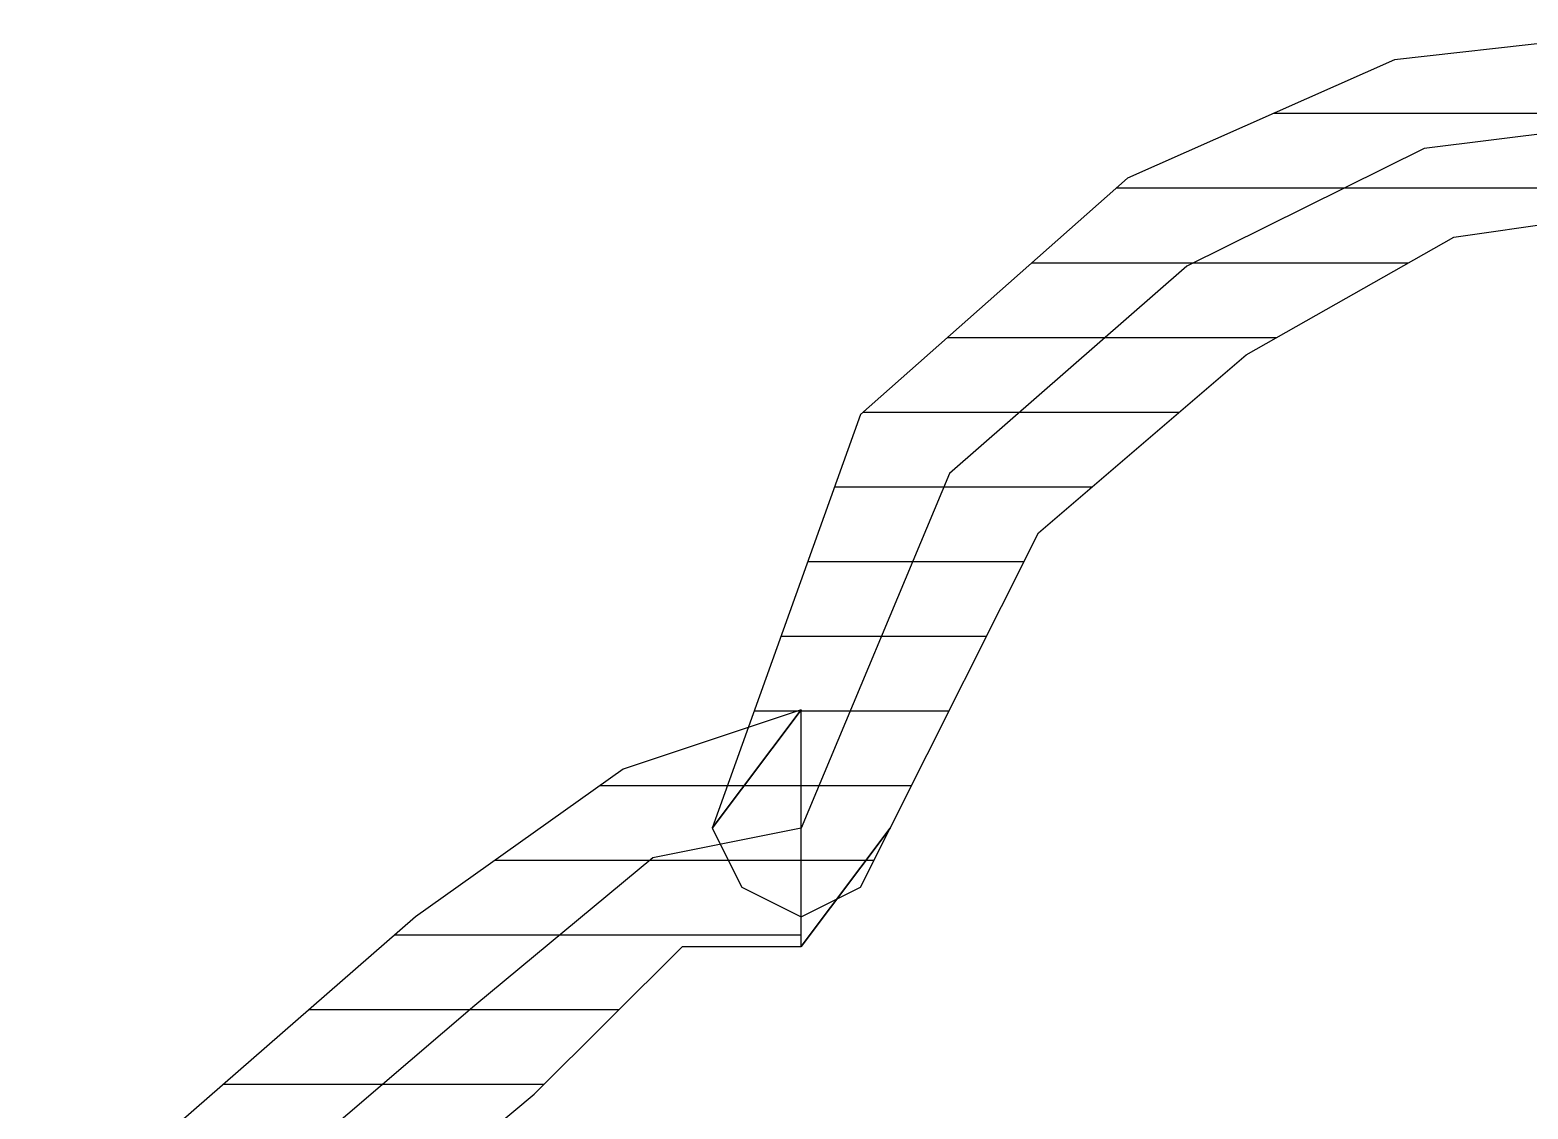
# Model space of a CAD drawing. Header units: millimetres. Extents: x 11489 to 12006, y 36725 to 37730.
# Drawn here: x 11746.322 to 11748.831, y 37601.687 to 37603.493 of the extents above; entities that cross this region are included whole.
import ezdxf

# ---------------------------------------------------------------- set-up
doc = ezdxf.new("R2010")
doc.units = ezdxf.units.MM
doc.layers.add('OC-Mutfak_Ekipman', color=252, linetype='Continuous')
pattern_1 = [(360, (-19413.11011, 29189.02214), (1e-16, 0.125), [25])]

# ---------------------------------------------------------------- blocks, each defined once
blk = doc.blocks.new('A$C0b4f8896')
at = {"ltscale": 30}
h = blk.add_hatch(dxfattribs=at)
h.set_pattern_fill('DC_LINES', color=256, scale=0.1, style=0)
h.set_pattern_definition(pattern_1)
edge = h.paths.add_edge_path(flags=0)
edge.add_line((30.4006, 38.3438), (30.1522, 38.2939))
edge.add_line((30.1522, 38.2939), (29.9039, 37.9473))
edge.add_line((29.9039, 37.9473), (29.6058, 37.7002))
edge.add_line((29.6058, 37.7002), (29.3575, 37.4531))
edge.add_line((29.3575, 37.4531), (29.1588, 37.4531))
edge.add_line((29.1588, 37.4531), (29.1588, 37.0566))
edge.add_line((29.1588, 37.0566), (29.4568, 37.1562))
edge.add_line((29.4568, 37.1562), (29.8046, 37.4033))
edge.add_line((29.8046, 37.4033), (30.202, 37.75))
edge.add_line((30.202, 37.75), (30.4503, 38.1953))
edge.add_line((30.4503, 38.1953), (30.202, 38.1455))
edge.add_line((30.202, 38.1455), (30.4503, 38.1953))
edge.add_line((30.4503, 38.1953), (30.4503, 38.3438))
edge.add_line((30.4503, 38.3438), (30.351, 38.3926))
edge.add_line((30.351, 38.3926), (30.202, 38.3926))
edge.add_line((30.202, 38.3926), (30.1522, 38.2939))
h = blk.add_hatch(dxfattribs=at)
h.set_pattern_fill('DC_LINES', color=256, scale=0.1, style=0)
h.set_pattern_definition(pattern_1)
edge = h.paths.add_edge_path(flags=0)
edge.add_line((29.1588, 37.4531), (29.0098, 37.2549))
edge.add_line((29.0098, 37.2549), (28.7614, 36.7607))
edge.add_line((28.7614, 36.7607), (28.4136, 36.4629))
edge.add_line((28.4136, 36.4629), (28.066, 36.2656))
edge.add_line((28.066, 36.2656), (27.7183, 36.2158))
edge.add_line((27.7183, 36.2158), (27.7183, 35.9189))
edge.add_line((27.7183, 35.9189), (28.1653, 35.9688))
edge.add_line((28.1653, 35.9688), (28.6124, 36.167))
edge.add_line((28.6124, 36.167), (29.0594, 36.5625))
edge.add_line((29.0594, 36.5625), (29.3078, 37.2549))
edge.add_line((29.3078, 37.2549), (29.1588, 37.0566))
edge.add_line((29.1588, 37.0566), (29.3078, 37.2549))
edge.add_line((29.3078, 37.2549), (29.2581, 37.3535))
edge.add_line((29.2581, 37.3535), (29.1588, 37.4033))
edge.add_line((29.1588, 37.4033), (29.0594, 37.3535))
edge.add_line((29.0594, 37.3535), (29.0098, 37.2549))
for p, q in [((29.9039, 37.9473), (29.6058, 37.7002)), ((29.7052, 37.5518), (30.0529, 37.8486)), ((29.8046, 37.4033), (30.202, 37.75)), ((29.6058, 37.7002), (29.3575, 37.4531)), ((29.4071, 37.3047), (29.7052, 37.5518)), ((29.1588, 37.4531), (29.0098, 37.2549)), ((29.0098, 37.2549), (29.1588, 37.4531)), ((29.3575, 37.4531), (29.1588, 37.4531)), ((29.1588, 37.4531), (29.1588, 37.0566)), ((29.1588, 37.4531), (29.1588, 37.4531)), ((29.1588, 37.4033), (29.0594, 37.3535)), ((29.2581, 37.3535), (29.1588, 37.4033)), ((29.4568, 37.1562), (29.8046, 37.4033)), ((29.0594, 37.3535), (29.0098, 37.2549)), ((29.3078, 37.2549), (29.2581, 37.3535)), ((29.1588, 37.2549), (29.4071, 37.3047)), ((29.0098, 37.2549), (28.7614, 36.7607)), ((28.9104, 36.6611), (29.1588, 37.2549)), ((29.0594, 36.5625), (29.3078, 37.2549)), ((29.3078, 37.2549), (29.1588, 37.0566)), ((29.1588, 37.0566), (29.3078, 37.2549)), ((29.1588, 37.0566), (29.4568, 37.1562)), ((28.7614, 36.7607), (28.4136, 36.4629)), ((28.5131, 36.3145), (28.9104, 36.6611)), ((28.6124, 36.167), (29.0594, 36.5625)), ((28.4136, 36.4629), (28.066, 36.2656)), ((28.1156, 36.1172), (28.5131, 36.3145)), ((28.066, 36.2656), (27.7183, 36.2158)), ((28.1653, 35.9688), (28.6124, 36.167)), ((27.7183, 36.0674), (28.1156, 36.1172)), ((27.7183, 35.9189), (28.1653, 35.9688))]:
    blk.add_line(p, q, dxfattribs=at)

msp = doc.modelspace()

# ---------------------------------------------------------------- block references
at = {"layer": 'OC-Mutfak_Ekipman', "linetype": 'Continuous', "rotation": 180}
msp.add_blockref('A$C0b4f8896', (11776.7726, 37639.4119), dxfattribs=at)

doc.saveas('drawing.dxf')
